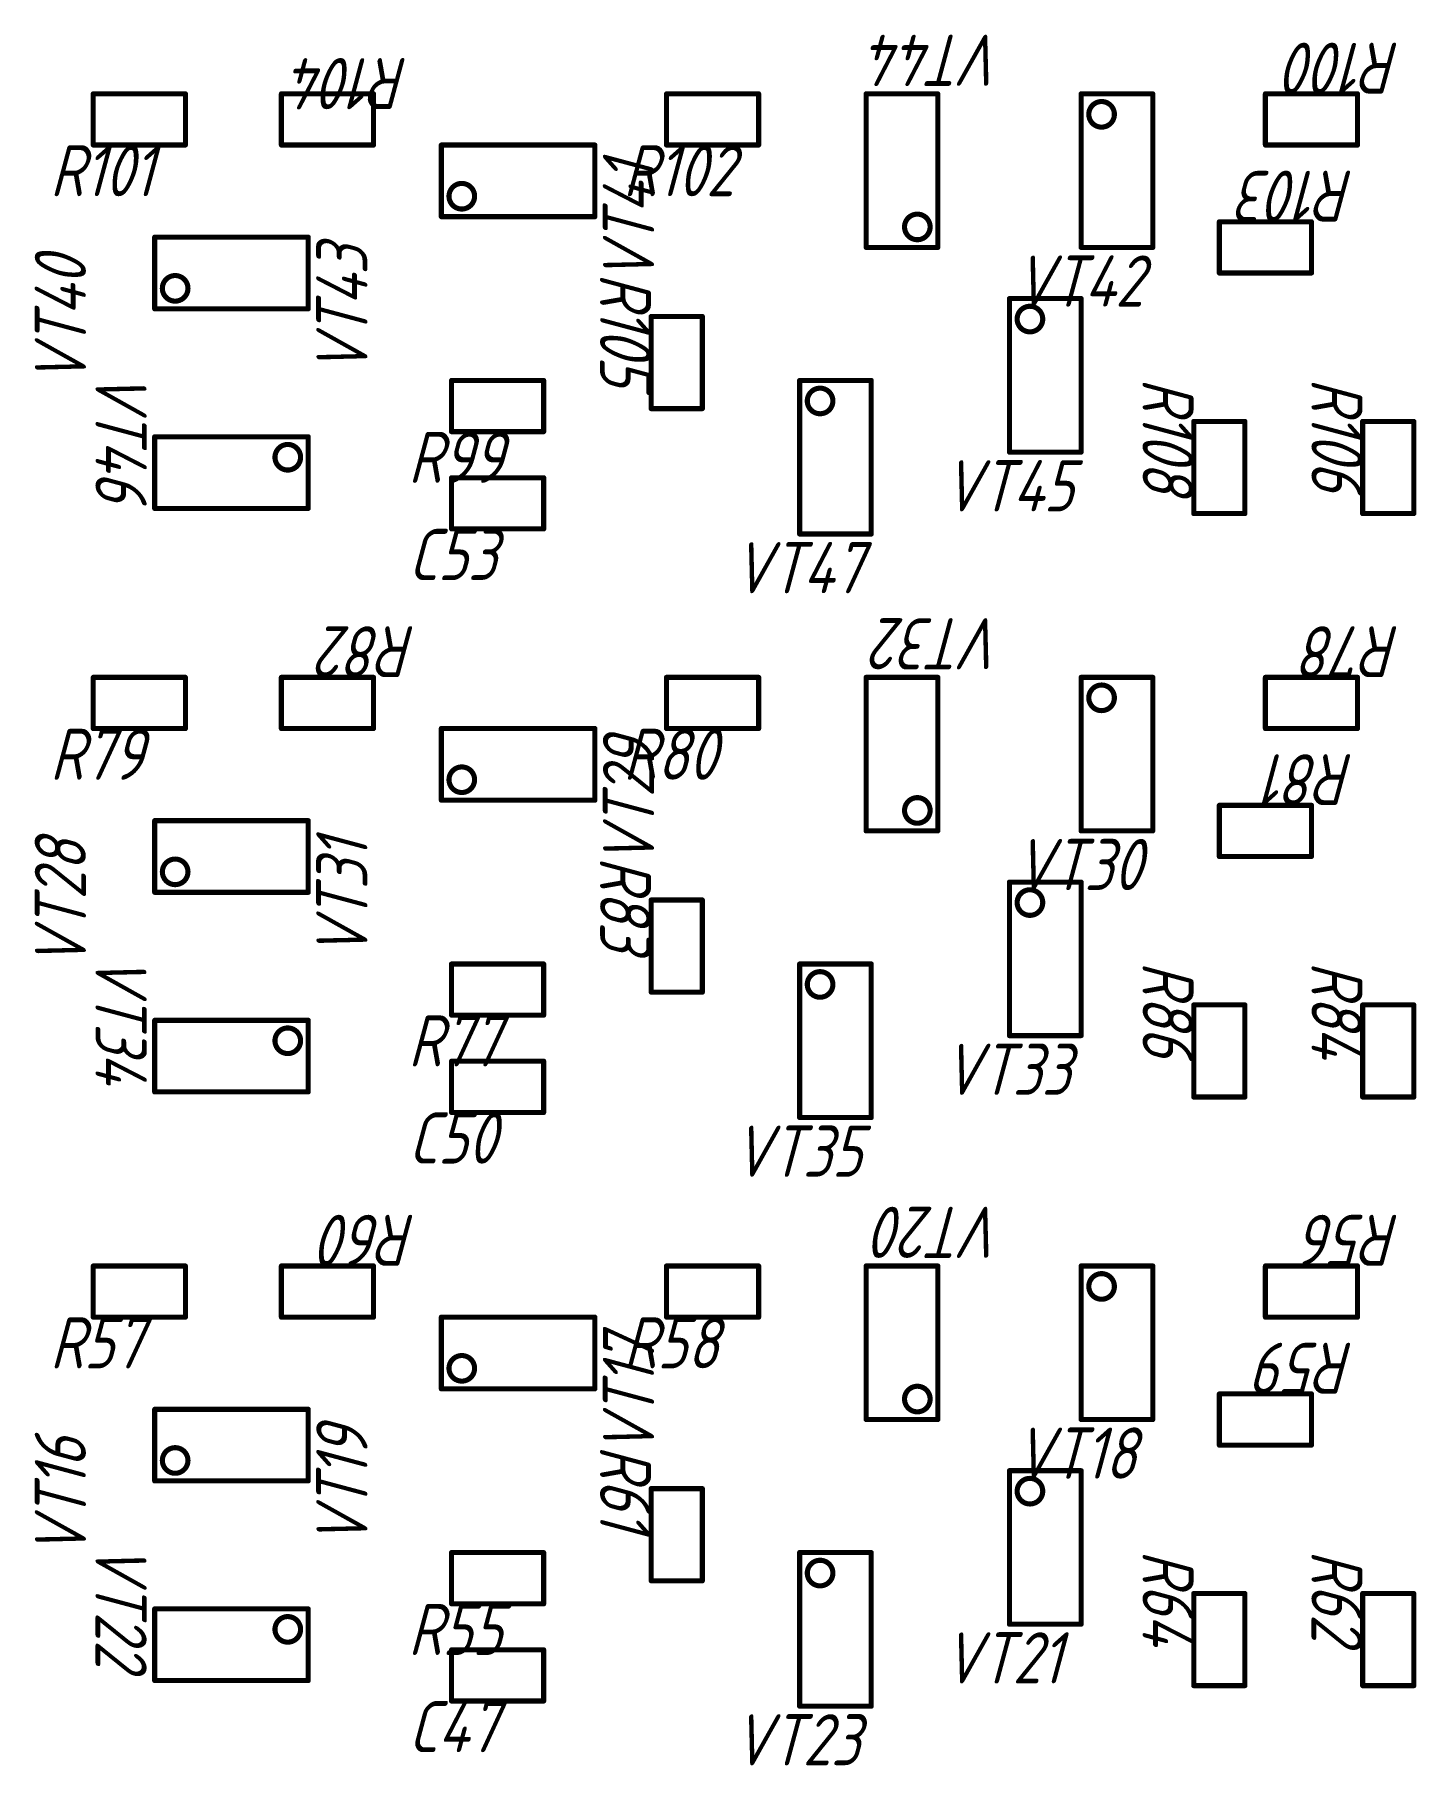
# Model space of a CAD drawing. Header units: millimetres. Extents: x 100 to 205, y 100 to 243.
# Drawn here: x 132.15 to 159.15, y 137.54 to 171.36 of the extents above; entities that cross this region are included whole.
import ezdxf

# ---------------------------------------------------------------- set-up
doc = ezdxf.new("R2010")
doc.units = ezdxf.units.MM
doc.layers.add('Mechanical13', color=56, linetype='Continuous')
doc.styles.add('ГОСТ тип А', font='', dxfattribs={"height": 0.2})
doc.styles.get('ГОСТ тип А').set_extended_font_data('ГОСТ тип А', italic=True)

msp = doc.modelspace()

# ---------------------------------------------------------------- linework, layer by layer
at = {"layer": 'Mechanical13', "const_width": 0.1}
for points in [[(133.3, 169.2), (133.3, 170.2)], [(133.3, 170.2), (135.1, 170.2)], [(135.1, 169.2), (135.1, 170.2)], [(136.975, 170.2), (138.775, 170.2)], [(136.975, 169.2), (136.975, 170.2)], [(138.775, 169.2), (138.775, 170.2)], [(144.5, 169.2), (144.5, 170.2)], [(144.5, 170.2), (146.3, 170.2)], [(146.3, 169.2), (146.3, 170.2)], [(148.4, 170.2), (149.8, 170.2)], [(148.4, 167.2), (148.4, 170.2)], [(149.8, 167.2), (149.8, 170.2)], [(152.6, 170.2), (154, 170.2)], [(152.6, 167.2), (152.6, 170.2)], [(154, 167.2), (154, 170.2)], [(156.2, 170.2), (158, 170.2)], [(156.2, 169.2), (156.2, 170.2)], [(158, 169.2), (158, 170.2)], [(133.3, 169.2), (135.1, 169.2)], [(136.975, 169.2), (138.775, 169.2)], [(140.1, 167.8), (140.1, 169.2)], [(140.1, 169.2), (143.1, 169.2)], [(143.1, 167.8), (143.1, 169.2)], [(144.5, 169.2), (146.3, 169.2)], [(156.2, 169.2), (158, 169.2)], [(140.1, 167.8), (143.1, 167.8)], [(155.3, 166.7), (155.3, 167.7)], [(155.3, 167.7), (157.1, 167.7)], [(157.1, 166.7), (157.1, 167.7)], [(134.5, 166), (134.5, 167.4)], [(134.5, 167.4), (137.5, 167.4)], [(137.5, 166), (137.5, 167.4)], [(148.4, 167.2), (149.8, 167.2)], [(152.6, 167.2), (154, 167.2)], [(155.3, 166.7), (157.1, 166.7)], [(134.5, 166), (137.5, 166)], [(151.2, 166.2), (152.6, 166.2)], [(151.2, 163.2), (151.2, 166.2)], [(152.6, 163.2), (152.6, 166.2)], [(144.2, 164.05), (144.2, 165.85)], [(144.2, 165.85), (145.2, 165.85)], [(145.2, 164.05), (145.2, 165.85)], [(140.3, 163.6), (140.3, 164.6)], [(140.3, 164.6), (142.1, 164.6)], [(142.1, 163.6), (142.1, 164.6)], [(147.1, 161.6), (147.1, 164.6)], [(147.1, 164.6), (148.5, 164.6)], [(148.5, 161.6), (148.5, 164.6)], [(144.2, 164.05), (145.2, 164.05)], [(154.8, 163.8), (155.8, 163.8)], [(154.8, 162), (154.8, 163.8)], [(155.8, 162), (155.8, 163.8)], [(158.1, 163.8), (159.1, 163.8)], [(158.1, 162), (158.1, 163.8)], [(159.1, 162), (159.1, 163.8)], [(134.5, 163.5), (137.5, 163.5)], [(134.5, 162.1), (134.5, 163.5)], [(137.5, 162.1), (137.5, 163.5)], [(140.3, 163.6), (142.1, 163.6)], [(151.2, 163.2), (152.6, 163.2)], [(140.3, 161.7), (140.3, 162.7)], [(140.3, 162.7), (142.1, 162.7)], [(142.1, 161.7), (142.1, 162.7)], [(134.5, 162.1), (137.5, 162.1)], [(154.8, 162), (155.8, 162)], [(158.1, 162), (159.1, 162)], [(140.3, 161.7), (142.1, 161.7)], [(147.1, 161.6), (148.5, 161.6)], [(133.3, 157.8), (133.3, 158.8)], [(133.3, 158.8), (135.1, 158.8)], [(135.1, 157.8), (135.1, 158.8)], [(136.975, 157.8), (136.975, 158.8)], [(136.975, 158.8), (138.775, 158.8)], [(138.775, 157.8), (138.775, 158.8)], [(144.5, 157.8), (144.5, 158.8)], [(144.5, 158.8), (146.3, 158.8)], [(146.3, 157.8), (146.3, 158.8)], [(148.4, 158.8), (149.8, 158.8)], [(148.4, 155.8), (148.4, 158.8)], [(149.8, 155.8), (149.8, 158.8)], [(152.6, 158.8), (154, 158.8)], [(152.6, 155.8), (152.6, 158.8)], [(154, 155.8), (154, 158.8)], [(156.2, 157.8), (156.2, 158.8)], [(156.2, 158.8), (158, 158.8)], [(158, 157.8), (158, 158.8)], [(133.3, 157.8), (135.1, 157.8)], [(136.975, 157.8), (138.775, 157.8)], [(140.1, 156.4), (140.1, 157.8)], [(140.1, 157.8), (143.1, 157.8)], [(143.1, 156.4), (143.1, 157.8)], [(144.5, 157.8), (146.3, 157.8)], [(156.2, 157.8), (158, 157.8)], [(140.1, 156.4), (143.1, 156.4)], [(155.3, 155.3), (155.3, 156.3)], [(155.3, 156.3), (157.1, 156.3)], [(157.1, 155.3), (157.1, 156.3)], [(134.5, 154.6), (134.5, 156)], [(134.5, 156), (137.5, 156)], [(137.5, 154.6), (137.5, 156)], [(148.4, 155.8), (149.8, 155.8)], [(152.6, 155.8), (154, 155.8)], [(155.3, 155.3), (157.1, 155.3)], [(134.5, 154.6), (137.5, 154.6)], [(151.2, 154.8), (152.6, 154.8)], [(151.2, 151.8), (151.2, 154.8)], [(152.6, 151.8), (152.6, 154.8)], [(144.2, 154.45), (145.2, 154.45)], [(144.2, 152.65), (144.2, 154.45)], [(145.2, 152.65), (145.2, 154.45)], [(140.3, 152.2), (140.3, 153.2)], [(140.3, 153.2), (142.1, 153.2)], [(142.1, 152.2), (142.1, 153.2)], [(147.1, 153.2), (148.5, 153.2)], [(147.1, 150.2), (147.1, 153.2)], [(148.5, 150.2), (148.5, 153.2)], [(144.2, 152.65), (145.2, 152.65)], [(140.3, 152.2), (142.1, 152.2)], [(154.8, 152.4), (155.8, 152.4)], [(154.8, 150.6), (154.8, 152.4)], [(155.8, 150.6), (155.8, 152.4)], [(158.1, 152.4), (159.1, 152.4)], [(158.1, 150.6), (158.1, 152.4)], [(159.1, 150.6), (159.1, 152.4)], [(134.5, 152.1), (137.5, 152.1)], [(134.5, 150.7), (134.5, 152.1)], [(137.5, 150.7), (137.5, 152.1)], [(151.2, 151.8), (152.6, 151.8)], [(140.3, 150.3), (140.3, 151.3)], [(140.3, 151.3), (142.1, 151.3)], [(142.1, 150.3), (142.1, 151.3)], [(134.5, 150.7), (137.5, 150.7)], [(154.8, 150.6), (155.8, 150.6)], [(158.1, 150.6), (159.1, 150.6)], [(140.3, 150.3), (142.1, 150.3)], [(147.1, 150.2), (148.5, 150.2)], [(133.3, 146.3), (133.3, 147.3)], [(133.3, 147.3), (135.1, 147.3)], [(135.1, 146.3), (135.1, 147.3)], [(136.975, 146.3), (136.975, 147.3)], [(136.975, 147.3), (138.775, 147.3)], [(138.775, 146.3), (138.775, 147.3)], [(144.5, 146.3), (144.5, 147.3)], [(144.5, 147.3), (146.3, 147.3)], [(146.3, 146.3), (146.3, 147.3)], [(148.4, 144.3), (148.4, 147.3)], [(148.4, 147.3), (149.8, 147.3)], [(149.8, 144.3), (149.8, 147.3)], [(152.6, 147.3), (154, 147.3)], [(152.6, 144.3), (152.6, 147.3)], [(154, 144.3), (154, 147.3)], [(156.2, 146.3), (156.2, 147.3)], [(156.2, 147.3), (158, 147.3)], [(158, 146.3), (158, 147.3)], [(133.3, 146.3), (135.1, 146.3)], [(136.975, 146.3), (138.775, 146.3)], [(140.1, 144.9), (140.1, 146.3)], [(140.1, 146.3), (143.1, 146.3)], [(143.1, 144.9), (143.1, 146.3)], [(144.5, 146.3), (146.3, 146.3)], [(156.2, 146.3), (158, 146.3)], [(140.1, 144.9), (143.1, 144.9)], [(155.3, 143.8), (155.3, 144.8)], [(155.3, 144.8), (157.1, 144.8)], [(157.1, 143.8), (157.1, 144.8)], [(134.5, 143.1), (134.5, 144.5)], [(134.5, 144.5), (137.5, 144.5)], [(137.5, 143.1), (137.5, 144.5)], [(148.4, 144.3), (149.8, 144.3)], [(152.6, 144.3), (154, 144.3)], [(155.3, 143.8), (157.1, 143.8)], [(134.5, 143.1), (137.5, 143.1)], [(151.2, 143.3), (152.6, 143.3)], [(151.2, 140.3), (151.2, 143.3)], [(152.6, 140.3), (152.6, 143.3)], [(144.2, 142.95), (145.2, 142.95)], [(144.2, 141.15), (144.2, 142.95)], [(145.2, 141.15), (145.2, 142.95)], [(140.3, 140.7), (140.3, 141.7)], [(140.3, 141.7), (142.1, 141.7)], [(142.1, 140.7), (142.1, 141.7)], [(147.1, 141.7), (148.5, 141.7)], [(147.1, 138.7), (147.1, 141.7)], [(148.5, 138.7), (148.5, 141.7)], [(144.2, 141.15), (145.2, 141.15)], [(140.3, 140.7), (142.1, 140.7)], [(154.8, 140.9), (155.8, 140.9)], [(154.8, 139.1), (154.8, 140.9)], [(155.8, 139.1), (155.8, 140.9)], [(158.1, 140.9), (159.1, 140.9)], [(158.1, 139.1), (158.1, 140.9)], [(159.1, 139.1), (159.1, 140.9)], [(134.5, 139.2), (134.5, 140.6)], [(134.5, 140.6), (137.5, 140.6)], [(137.5, 139.2), (137.5, 140.6)], [(151.2, 140.3), (152.6, 140.3)], [(140.3, 138.8), (140.3, 139.8)], [(140.3, 139.8), (142.1, 139.8)], [(142.1, 138.8), (142.1, 139.8)], [(134.5, 139.2), (137.5, 139.2)], [(154.8, 139.1), (155.8, 139.1)], [(158.1, 139.1), (159.1, 139.1)], [(140.3, 138.8), (142.1, 138.8)], [(147.1, 138.7), (148.5, 138.7)]]:
    msp.add_lwpolyline(points, dxfattribs=at)
at = {"layer": 'Mechanical13'}
for points, const_width in [([(133.275, 170.2, 1), (133.325, 170.2, 1)], 0.05), ([(133.275, 170.2, 1), (133.325, 170.2, 1)], 0.05), ([(135.075, 170.2, 1), (135.125, 170.2, 1)], 0.05), ([(135.075, 170.2, 1), (135.125, 170.2, 1)], 0.05), ([(136.95, 170.2, 1), (137, 170.2, 1)], 0.05), ([(136.95, 170.2, 1), (137, 170.2, 1)], 0.05), ([(138.75, 170.2, 1), (138.8, 170.2, 1)], 0.05), ([(138.75, 170.2, 1), (138.8, 170.2, 1)], 0.05), ([(144.475, 170.2, 1), (144.525, 170.2, 1)], 0.05), ([(144.475, 170.2, 1), (144.525, 170.2, 1)], 0.05), ([(146.275, 170.2, 1), (146.325, 170.2, 1)], 0.05), ([(146.275, 170.2, 1), (146.325, 170.2, 1)], 0.05), ([(148.375, 170.2, 1), (148.425, 170.2, 1)], 0.05), ([(148.375, 170.2, 1), (148.425, 170.2, 1)], 0.05), ([(149.775, 170.2, 1), (149.825, 170.2, 1)], 0.05), ([(149.775, 170.2, 1), (149.825, 170.2, 1)], 0.05), ([(152.575, 170.2, 1), (152.625, 170.2, 1)], 0.05), ([(152.575, 170.2, 1), (152.625, 170.2, 1)], 0.05), ([(153.25, 169.8, 1), (152.75, 169.8, 1)], 0.1), ([(153.975, 170.2, 1), (154.025, 170.2, 1)], 0.05), ([(153.975, 170.2, 1), (154.025, 170.2, 1)], 0.05), ([(156.175, 170.2, 1), (156.225, 170.2, 1)], 0.05), ([(156.175, 170.2, 1), (156.225, 170.2, 1)], 0.05), ([(157.975, 170.2, 1), (158.025, 170.2, 1)], 0.05), ([(157.975, 170.2, 1), (158.025, 170.2, 1)], 0.05), ([(152.725, 169.8, 1), (152.775, 169.8, 1)], 0.05), ([(153.225, 169.8, 1), (153.275, 169.8, 1)], 0.05), ([(133.275, 169.2, 1), (133.325, 169.2, 1)], 0.05), ([(133.275, 169.2, 1), (133.325, 169.2, 1)], 0.05), ([(135.075, 169.2, 1), (135.125, 169.2, 1)], 0.05), ([(135.075, 169.2, 1), (135.125, 169.2, 1)], 0.05), ([(136.95, 169.2, 1), (137, 169.2, 1)], 0.05), ([(136.95, 169.2, 1), (137, 169.2, 1)], 0.05), ([(138.75, 169.2, 1), (138.8, 169.2, 1)], 0.05), ([(138.75, 169.2, 1), (138.8, 169.2, 1)], 0.05), ([(140.075, 169.2, 1), (140.125, 169.2, 1)], 0.05), ([(140.075, 169.2, 1), (140.125, 169.2, 1)], 0.05), ([(143.075, 169.2, 1), (143.125, 169.2, 1)], 0.05), ([(143.075, 169.2, 1), (143.125, 169.2, 1)], 0.05), ([(144.475, 169.2, 1), (144.525, 169.2, 1)], 0.05), ([(144.475, 169.2, 1), (144.525, 169.2, 1)], 0.05), ([(146.275, 169.2, 1), (146.325, 169.2, 1)], 0.05), ([(146.275, 169.2, 1), (146.325, 169.2, 1)], 0.05), ([(156.175, 169.2, 1), (156.225, 169.2, 1)], 0.05), ([(156.175, 169.2, 1), (156.225, 169.2, 1)], 0.05), ([(157.975, 169.2, 1), (158.025, 169.2, 1)], 0.05), ([(157.975, 169.2, 1), (158.025, 169.2, 1)], 0.05), ([(140.75, 168.2, 1), (140.25, 168.2, 1)], 0.1), ([(140.225, 168.2, 1), (140.275, 168.2, 1)], 0.05), ([(140.725, 168.2, 1), (140.775, 168.2, 1)], 0.05), ([(140.075, 167.8, 1), (140.125, 167.8, 1)], 0.05), ([(140.075, 167.8, 1), (140.125, 167.8, 1)], 0.05), ([(143.075, 167.8, 1), (143.125, 167.8, 1)], 0.05), ([(143.075, 167.8, 1), (143.125, 167.8, 1)], 0.05), ([(149.65, 167.6, 1), (149.15, 167.6, 1)], 0.1), ([(155.275, 167.7, 1), (155.325, 167.7, 1)], 0.05), ([(155.275, 167.7, 1), (155.325, 167.7, 1)], 0.05), ([(157.075, 167.7, 1), (157.125, 167.7, 1)], 0.05), ([(157.075, 167.7, 1), (157.125, 167.7, 1)], 0.05), ([(134.475, 167.4, 1), (134.525, 167.4, 1)], 0.05), ([(134.475, 167.4, 1), (134.525, 167.4, 1)], 0.05), ([(137.475, 167.4, 1), (137.525, 167.4, 1)], 0.05), ([(137.475, 167.4, 1), (137.525, 167.4, 1)], 0.05), ([(149.125, 167.6, 1), (149.175, 167.6, 1)], 0.05), ([(149.625, 167.6, 1), (149.675, 167.6, 1)], 0.05), ([(148.375, 167.2, 1), (148.425, 167.2, 1)], 0.05), ([(148.375, 167.2, 1), (148.425, 167.2, 1)], 0.05), ([(149.775, 167.2, 1), (149.825, 167.2, 1)], 0.05), ([(149.775, 167.2, 1), (149.825, 167.2, 1)], 0.05), ([(152.575, 167.2, 1), (152.625, 167.2, 1)], 0.05), ([(152.575, 167.2, 1), (152.625, 167.2, 1)], 0.05), ([(153.975, 167.2, 1), (154.025, 167.2, 1)], 0.05), ([(153.975, 167.2, 1), (154.025, 167.2, 1)], 0.05), ([(155.275, 166.7, 1), (155.325, 166.7, 1)], 0.05), ([(155.275, 166.7, 1), (155.325, 166.7, 1)], 0.05), ([(157.075, 166.7, 1), (157.125, 166.7, 1)], 0.05), ([(157.075, 166.7, 1), (157.125, 166.7, 1)], 0.05), ([(135.15, 166.4, 1), (134.65, 166.4, 1)], 0.1), ([(134.625, 166.4, 1), (134.675, 166.4, 1)], 0.05), ([(135.125, 166.4, 1), (135.175, 166.4, 1)], 0.05), ([(134.475, 166, 1), (134.525, 166, 1)], 0.05), ([(134.475, 166, 1), (134.525, 166, 1)], 0.05), ([(137.475, 166, 1), (137.525, 166, 1)], 0.05), ([(137.475, 166, 1), (137.525, 166, 1)], 0.05), ([(151.175, 166.2, 1), (151.225, 166.2, 1)], 0.05), ([(151.175, 166.2, 1), (151.225, 166.2, 1)], 0.05), ([(151.85, 165.8, 1), (151.35, 165.8, 1)], 0.1), ([(152.575, 166.2, 1), (152.625, 166.2, 1)], 0.05), ([(152.575, 166.2, 1), (152.625, 166.2, 1)], 0.05), ([(144.175, 165.85, 1), (144.225, 165.85, 1)], 0.05), ([(144.175, 165.85, 1), (144.225, 165.85, 1)], 0.05), ([(145.175, 165.85, 1), (145.225, 165.85, 1)], 0.05), ([(145.175, 165.85, 1), (145.225, 165.85, 1)], 0.05), ([(151.325, 165.8, 1), (151.375, 165.8, 1)], 0.05), ([(151.825, 165.8, 1), (151.875, 165.8, 1)], 0.05), ([(140.275, 164.6, 1), (140.325, 164.6, 1)], 0.05), ([(140.275, 164.6, 1), (140.325, 164.6, 1)], 0.05), ([(142.075, 164.6, 1), (142.125, 164.6, 1)], 0.05), ([(142.075, 164.6, 1), (142.125, 164.6, 1)], 0.05), ([(147.075, 164.6, 1), (147.125, 164.6, 1)], 0.05), ([(147.075, 164.6, 1), (147.125, 164.6, 1)], 0.05), ([(147.75, 164.2, 1), (147.25, 164.2, 1)], 0.1), ([(148.475, 164.6, 1), (148.525, 164.6, 1)], 0.05), ([(148.475, 164.6, 1), (148.525, 164.6, 1)], 0.05), ([(144.175, 164.05, 1), (144.225, 164.05, 1)], 0.05), ([(144.175, 164.05, 1), (144.225, 164.05, 1)], 0.05), ([(145.175, 164.05, 1), (145.225, 164.05, 1)], 0.05), ([(145.175, 164.05, 1), (145.225, 164.05, 1)], 0.05), ([(147.225, 164.2, 1), (147.275, 164.2, 1)], 0.05), ([(147.725, 164.2, 1), (147.775, 164.2, 1)], 0.05), ([(154.775, 163.8, 1), (154.825, 163.8, 1)], 0.05), ([(154.775, 163.8, 1), (154.825, 163.8, 1)], 0.05), ([(155.775, 163.8, 1), (155.825, 163.8, 1)], 0.05), ([(155.775, 163.8, 1), (155.825, 163.8, 1)], 0.05), ([(158.075, 163.8, 1), (158.125, 163.8, 1)], 0.05), ([(158.075, 163.8, 1), (158.125, 163.8, 1)], 0.05), ([(159.075, 163.8, 1), (159.125, 163.8, 1)], 0.05), ([(159.075, 163.8, 1), (159.125, 163.8, 1)], 0.05), ([(134.475, 163.5, 1), (134.525, 163.5, 1)], 0.05), ([(134.475, 163.5, 1), (134.525, 163.5, 1)], 0.05), ([(137.35, 163.1, 1), (136.85, 163.1, 1)], 0.1), ([(137.475, 163.5, 1), (137.525, 163.5, 1)], 0.05), ([(137.475, 163.5, 1), (137.525, 163.5, 1)], 0.05), ([(140.275, 163.6, 1), (140.325, 163.6, 1)], 0.05), ([(140.275, 163.6, 1), (140.325, 163.6, 1)], 0.05), ([(142.075, 163.6, 1), (142.125, 163.6, 1)], 0.05), ([(142.075, 163.6, 1), (142.125, 163.6, 1)], 0.05), ([(136.825, 163.1, 1), (136.875, 163.1, 1)], 0.05), ([(137.325, 163.1, 1), (137.375, 163.1, 1)], 0.05), ([(151.175, 163.2, 1), (151.225, 163.2, 1)], 0.05), ([(151.175, 163.2, 1), (151.225, 163.2, 1)], 0.05), ([(152.575, 163.2, 1), (152.625, 163.2, 1)], 0.05), ([(152.575, 163.2, 1), (152.625, 163.2, 1)], 0.05), ([(140.275, 162.7, 1), (140.325, 162.7, 1)], 0.05), ([(140.275, 162.7, 1), (140.325, 162.7, 1)], 0.05), ([(142.075, 162.7, 1), (142.125, 162.7, 1)], 0.05), ([(142.075, 162.7, 1), (142.125, 162.7, 1)], 0.05), ([(134.475, 162.1, 1), (134.525, 162.1, 1)], 0.05), ([(134.475, 162.1, 1), (134.525, 162.1, 1)], 0.05), ([(137.475, 162.1, 1), (137.525, 162.1, 1)], 0.05), ([(137.475, 162.1, 1), (137.525, 162.1, 1)], 0.05), ([(154.775, 162, 1), (154.825, 162, 1)], 0.05), ([(154.775, 162, 1), (154.825, 162, 1)], 0.05), ([(155.775, 162, 1), (155.825, 162, 1)], 0.05), ([(155.775, 162, 1), (155.825, 162, 1)], 0.05), ([(158.075, 162, 1), (158.125, 162, 1)], 0.05), ([(158.075, 162, 1), (158.125, 162, 1)], 0.05), ([(159.075, 162, 1), (159.125, 162, 1)], 0.05), ([(159.075, 162, 1), (159.125, 162, 1)], 0.05), ([(140.275, 161.7, 1), (140.325, 161.7, 1)], 0.05), ([(140.275, 161.7, 1), (140.325, 161.7, 1)], 0.05), ([(142.075, 161.7, 1), (142.125, 161.7, 1)], 0.05), ([(142.075, 161.7, 1), (142.125, 161.7, 1)], 0.05), ([(147.075, 161.6, 1), (147.125, 161.6, 1)], 0.05), ([(147.075, 161.6, 1), (147.125, 161.6, 1)], 0.05), ([(148.475, 161.6, 1), (148.525, 161.6, 1)], 0.05), ([(148.475, 161.6, 1), (148.525, 161.6, 1)], 0.05), ([(133.275, 158.8, 1), (133.325, 158.8, 1)], 0.05), ([(133.275, 158.8, 1), (133.325, 158.8, 1)], 0.05), ([(135.075, 158.8, 1), (135.125, 158.8, 1)], 0.05), ([(135.075, 158.8, 1), (135.125, 158.8, 1)], 0.05), ([(136.95, 158.8, 1), (137, 158.8, 1)], 0.05), ([(136.95, 158.8, 1), (137, 158.8, 1)], 0.05), ([(138.75, 158.8, 1), (138.8, 158.8, 1)], 0.05), ([(138.75, 158.8, 1), (138.8, 158.8, 1)], 0.05), ([(144.475, 158.8, 1), (144.525, 158.8, 1)], 0.05), ([(144.475, 158.8, 1), (144.525, 158.8, 1)], 0.05), ([(146.275, 158.8, 1), (146.325, 158.8, 1)], 0.05), ([(146.275, 158.8, 1), (146.325, 158.8, 1)], 0.05), ([(148.375, 158.8, 1), (148.425, 158.8, 1)], 0.05), ([(148.375, 158.8, 1), (148.425, 158.8, 1)], 0.05), ([(149.775, 158.8, 1), (149.825, 158.8, 1)], 0.05), ([(149.775, 158.8, 1), (149.825, 158.8, 1)], 0.05), ([(152.575, 158.8, 1), (152.625, 158.8, 1)], 0.05), ([(152.575, 158.8, 1), (152.625, 158.8, 1)], 0.05), ([(153.25, 158.4, 1), (152.75, 158.4, 1)], 0.1), ([(153.975, 158.8, 1), (154.025, 158.8, 1)], 0.05), ([(153.975, 158.8, 1), (154.025, 158.8, 1)], 0.05), ([(156.175, 158.8, 1), (156.225, 158.8, 1)], 0.05), ([(156.175, 158.8, 1), (156.225, 158.8, 1)], 0.05), ([(157.975, 158.8, 1), (158.025, 158.8, 1)], 0.05), ([(157.975, 158.8, 1), (158.025, 158.8, 1)], 0.05), ([(152.725, 158.4, 1), (152.775, 158.4, 1)], 0.05), ([(153.225, 158.4, 1), (153.275, 158.4, 1)], 0.05), ([(133.275, 157.8, 1), (133.325, 157.8, 1)], 0.05), ([(133.275, 157.8, 1), (133.325, 157.8, 1)], 0.05), ([(135.075, 157.8, 1), (135.125, 157.8, 1)], 0.05), ([(135.075, 157.8, 1), (135.125, 157.8, 1)], 0.05), ([(136.95, 157.8, 1), (137, 157.8, 1)], 0.05), ([(136.95, 157.8, 1), (137, 157.8, 1)], 0.05), ([(138.75, 157.8, 1), (138.8, 157.8, 1)], 0.05), ([(138.75, 157.8, 1), (138.8, 157.8, 1)], 0.05), ([(140.075, 157.8, 1), (140.125, 157.8, 1)], 0.05), ([(140.075, 157.8, 1), (140.125, 157.8, 1)], 0.05), ([(143.075, 157.8, 1), (143.125, 157.8, 1)], 0.05), ([(143.075, 157.8, 1), (143.125, 157.8, 1)], 0.05), ([(144.475, 157.8, 1), (144.525, 157.8, 1)], 0.05), ([(144.475, 157.8, 1), (144.525, 157.8, 1)], 0.05), ([(146.275, 157.8, 1), (146.325, 157.8, 1)], 0.05), ([(146.275, 157.8, 1), (146.325, 157.8, 1)], 0.05), ([(156.175, 157.8, 1), (156.225, 157.8, 1)], 0.05), ([(156.175, 157.8, 1), (156.225, 157.8, 1)], 0.05), ([(157.975, 157.8, 1), (158.025, 157.8, 1)], 0.05), ([(157.975, 157.8, 1), (158.025, 157.8, 1)], 0.05), ([(140.75, 156.8, 1), (140.25, 156.8, 1)], 0.1), ([(140.225, 156.8, 1), (140.275, 156.8, 1)], 0.05), ([(140.725, 156.8, 1), (140.775, 156.8, 1)], 0.05), ([(140.075, 156.4, 1), (140.125, 156.4, 1)], 0.05), ([(140.075, 156.4, 1), (140.125, 156.4, 1)], 0.05), ([(143.075, 156.4, 1), (143.125, 156.4, 1)], 0.05), ([(143.075, 156.4, 1), (143.125, 156.4, 1)], 0.05), ([(149.65, 156.2, 1), (149.15, 156.2, 1)], 0.1), ([(149.125, 156.2, 1), (149.175, 156.2, 1)], 0.05), ([(149.625, 156.2, 1), (149.675, 156.2, 1)], 0.05), ([(155.275, 156.3, 1), (155.325, 156.3, 1)], 0.05), ([(155.275, 156.3, 1), (155.325, 156.3, 1)], 0.05), ([(157.075, 156.3, 1), (157.125, 156.3, 1)], 0.05), ([(157.075, 156.3, 1), (157.125, 156.3, 1)], 0.05), ([(134.475, 156, 1), (134.525, 156, 1)], 0.05), ([(134.475, 156, 1), (134.525, 156, 1)], 0.05), ([(137.475, 156, 1), (137.525, 156, 1)], 0.05), ([(137.475, 156, 1), (137.525, 156, 1)], 0.05), ([(148.375, 155.8, 1), (148.425, 155.8, 1)], 0.05), ([(148.375, 155.8, 1), (148.425, 155.8, 1)], 0.05), ([(149.775, 155.8, 1), (149.825, 155.8, 1)], 0.05), ([(149.775, 155.8, 1), (149.825, 155.8, 1)], 0.05), ([(152.575, 155.8, 1), (152.625, 155.8, 1)], 0.05), ([(152.575, 155.8, 1), (152.625, 155.8, 1)], 0.05), ([(153.975, 155.8, 1), (154.025, 155.8, 1)], 0.05), ([(153.975, 155.8, 1), (154.025, 155.8, 1)], 0.05), ([(135.15, 155, 1), (134.65, 155, 1)], 0.1), ([(155.275, 155.3, 1), (155.325, 155.3, 1)], 0.05), ([(155.275, 155.3, 1), (155.325, 155.3, 1)], 0.05), ([(157.075, 155.3, 1), (157.125, 155.3, 1)], 0.05), ([(157.075, 155.3, 1), (157.125, 155.3, 1)], 0.05), ([(134.625, 155, 1), (134.675, 155, 1)], 0.05), ([(135.125, 155, 1), (135.175, 155, 1)], 0.05), ([(134.475, 154.6, 1), (134.525, 154.6, 1)], 0.05), ([(134.475, 154.6, 1), (134.525, 154.6, 1)], 0.05), ([(137.475, 154.6, 1), (137.525, 154.6, 1)], 0.05), ([(137.475, 154.6, 1), (137.525, 154.6, 1)], 0.05), ([(151.175, 154.8, 1), (151.225, 154.8, 1)], 0.05), ([(151.175, 154.8, 1), (151.225, 154.8, 1)], 0.05), ([(151.85, 154.4, 1), (151.35, 154.4, 1)], 0.1), ([(152.575, 154.8, 1), (152.625, 154.8, 1)], 0.05), ([(152.575, 154.8, 1), (152.625, 154.8, 1)], 0.05), ([(144.175, 154.45, 1), (144.225, 154.45, 1)], 0.05), ([(144.175, 154.45, 1), (144.225, 154.45, 1)], 0.05), ([(145.175, 154.45, 1), (145.225, 154.45, 1)], 0.05), ([(145.175, 154.45, 1), (145.225, 154.45, 1)], 0.05), ([(151.325, 154.4, 1), (151.375, 154.4, 1)], 0.05), ([(151.825, 154.4, 1), (151.875, 154.4, 1)], 0.05), ([(140.275, 153.2, 1), (140.325, 153.2, 1)], 0.05), ([(140.275, 153.2, 1), (140.325, 153.2, 1)], 0.05), ([(142.075, 153.2, 1), (142.125, 153.2, 1)], 0.05), ([(142.075, 153.2, 1), (142.125, 153.2, 1)], 0.05), ([(147.075, 153.2, 1), (147.125, 153.2, 1)], 0.05), ([(147.075, 153.2, 1), (147.125, 153.2, 1)], 0.05), ([(148.475, 153.2, 1), (148.525, 153.2, 1)], 0.05), ([(148.475, 153.2, 1), (148.525, 153.2, 1)], 0.05), ([(147.75, 152.8, 1), (147.25, 152.8, 1)], 0.1), ([(147.225, 152.8, 1), (147.275, 152.8, 1)], 0.05), ([(147.725, 152.8, 1), (147.775, 152.8, 1)], 0.05), ([(144.175, 152.65, 1), (144.225, 152.65, 1)], 0.05), ([(144.175, 152.65, 1), (144.225, 152.65, 1)], 0.05), ([(145.175, 152.65, 1), (145.225, 152.65, 1)], 0.05), ([(145.175, 152.65, 1), (145.225, 152.65, 1)], 0.05), ([(140.275, 152.2, 1), (140.325, 152.2, 1)], 0.05), ([(140.275, 152.2, 1), (140.325, 152.2, 1)], 0.05), ([(142.075, 152.2, 1), (142.125, 152.2, 1)], 0.05), ([(142.075, 152.2, 1), (142.125, 152.2, 1)], 0.05), ([(154.775, 152.4, 1), (154.825, 152.4, 1)], 0.05), ([(154.775, 152.4, 1), (154.825, 152.4, 1)], 0.05), ([(155.775, 152.4, 1), (155.825, 152.4, 1)], 0.05), ([(155.775, 152.4, 1), (155.825, 152.4, 1)], 0.05), ([(158.075, 152.4, 1), (158.125, 152.4, 1)], 0.05), ([(158.075, 152.4, 1), (158.125, 152.4, 1)], 0.05), ([(159.075, 152.4, 1), (159.125, 152.4, 1)], 0.05), ([(159.075, 152.4, 1), (159.125, 152.4, 1)], 0.05), ([(134.475, 152.1, 1), (134.525, 152.1, 1)], 0.05), ([(134.475, 152.1, 1), (134.525, 152.1, 1)], 0.05), ([(137.35, 151.7, 1), (136.85, 151.7, 1)], 0.1), ([(137.475, 152.1, 1), (137.525, 152.1, 1)], 0.05), ([(137.475, 152.1, 1), (137.525, 152.1, 1)], 0.05), ([(151.175, 151.8, 1), (151.225, 151.8, 1)], 0.05), ([(151.175, 151.8, 1), (151.225, 151.8, 1)], 0.05), ([(152.575, 151.8, 1), (152.625, 151.8, 1)], 0.05), ([(152.575, 151.8, 1), (152.625, 151.8, 1)], 0.05), ([(136.825, 151.7, 1), (136.875, 151.7, 1)], 0.05), ([(137.325, 151.7, 1), (137.375, 151.7, 1)], 0.05), ([(140.275, 151.3, 1), (140.325, 151.3, 1)], 0.05), ([(140.275, 151.3, 1), (140.325, 151.3, 1)], 0.05), ([(142.075, 151.3, 1), (142.125, 151.3, 1)], 0.05), ([(142.075, 151.3, 1), (142.125, 151.3, 1)], 0.05), ([(134.475, 150.7, 1), (134.525, 150.7, 1)], 0.05), ([(134.475, 150.7, 1), (134.525, 150.7, 1)], 0.05), ([(137.475, 150.7, 1), (137.525, 150.7, 1)], 0.05), ([(137.475, 150.7, 1), (137.525, 150.7, 1)], 0.05), ([(154.775, 150.6, 1), (154.825, 150.6, 1)], 0.05), ([(154.775, 150.6, 1), (154.825, 150.6, 1)], 0.05), ([(155.775, 150.6, 1), (155.825, 150.6, 1)], 0.05), ([(155.775, 150.6, 1), (155.825, 150.6, 1)], 0.05), ([(158.075, 150.6, 1), (158.125, 150.6, 1)], 0.05), ([(158.075, 150.6, 1), (158.125, 150.6, 1)], 0.05), ([(159.075, 150.6, 1), (159.125, 150.6, 1)], 0.05), ([(159.075, 150.6, 1), (159.125, 150.6, 1)], 0.05), ([(140.275, 150.3, 1), (140.325, 150.3, 1)], 0.05), ([(140.275, 150.3, 1), (140.325, 150.3, 1)], 0.05), ([(142.075, 150.3, 1), (142.125, 150.3, 1)], 0.05), ([(142.075, 150.3, 1), (142.125, 150.3, 1)], 0.05), ([(147.075, 150.2, 1), (147.125, 150.2, 1)], 0.05), ([(147.075, 150.2, 1), (147.125, 150.2, 1)], 0.05), ([(148.475, 150.2, 1), (148.525, 150.2, 1)], 0.05), ([(148.475, 150.2, 1), (148.525, 150.2, 1)], 0.05), ([(133.275, 147.3, 1), (133.325, 147.3, 1)], 0.05), ([(133.275, 147.3, 1), (133.325, 147.3, 1)], 0.05), ([(135.075, 147.3, 1), (135.125, 147.3, 1)], 0.05), ([(135.075, 147.3, 1), (135.125, 147.3, 1)], 0.05), ([(136.95, 147.3, 1), (137, 147.3, 1)], 0.05), ([(136.95, 147.3, 1), (137, 147.3, 1)], 0.05), ([(138.75, 147.3, 1), (138.8, 147.3, 1)], 0.05), ([(138.75, 147.3, 1), (138.8, 147.3, 1)], 0.05), ([(144.475, 147.3, 1), (144.525, 147.3, 1)], 0.05), ([(144.475, 147.3, 1), (144.525, 147.3, 1)], 0.05), ([(146.275, 147.3, 1), (146.325, 147.3, 1)], 0.05), ([(146.275, 147.3, 1), (146.325, 147.3, 1)], 0.05), ([(148.375, 147.3, 1), (148.425, 147.3, 1)], 0.05), ([(148.375, 147.3, 1), (148.425, 147.3, 1)], 0.05), ([(149.775, 147.3, 1), (149.825, 147.3, 1)], 0.05), ([(149.775, 147.3, 1), (149.825, 147.3, 1)], 0.05), ([(152.575, 147.3, 1), (152.625, 147.3, 1)], 0.05), ([(152.575, 147.3, 1), (152.625, 147.3, 1)], 0.05), ([(153.25, 146.9, 1), (152.75, 146.9, 1)], 0.1), ([(153.975, 147.3, 1), (154.025, 147.3, 1)], 0.05), ([(153.975, 147.3, 1), (154.025, 147.3, 1)], 0.05), ([(156.175, 147.3, 1), (156.225, 147.3, 1)], 0.05), ([(156.175, 147.3, 1), (156.225, 147.3, 1)], 0.05), ([(157.975, 147.3, 1), (158.025, 147.3, 1)], 0.05), ([(157.975, 147.3, 1), (158.025, 147.3, 1)], 0.05), ([(152.725, 146.9, 1), (152.775, 146.9, 1)], 0.05), ([(153.225, 146.9, 1), (153.275, 146.9, 1)], 0.05), ([(133.275, 146.3, 1), (133.325, 146.3, 1)], 0.05), ([(133.275, 146.3, 1), (133.325, 146.3, 1)], 0.05), ([(135.075, 146.3, 1), (135.125, 146.3, 1)], 0.05), ([(135.075, 146.3, 1), (135.125, 146.3, 1)], 0.05), ([(136.95, 146.3, 1), (137, 146.3, 1)], 0.05), ([(136.95, 146.3, 1), (137, 146.3, 1)], 0.05), ([(138.75, 146.3, 1), (138.8, 146.3, 1)], 0.05), ([(138.75, 146.3, 1), (138.8, 146.3, 1)], 0.05), ([(140.075, 146.3, 1), (140.125, 146.3, 1)], 0.05), ([(140.075, 146.3, 1), (140.125, 146.3, 1)], 0.05), ([(143.075, 146.3, 1), (143.125, 146.3, 1)], 0.05), ([(143.075, 146.3, 1), (143.125, 146.3, 1)], 0.05), ([(144.475, 146.3, 1), (144.525, 146.3, 1)], 0.05), ([(144.475, 146.3, 1), (144.525, 146.3, 1)], 0.05), ([(146.275, 146.3, 1), (146.325, 146.3, 1)], 0.05), ([(146.275, 146.3, 1), (146.325, 146.3, 1)], 0.05), ([(156.175, 146.3, 1), (156.225, 146.3, 1)], 0.05), ([(156.175, 146.3, 1), (156.225, 146.3, 1)], 0.05), ([(157.975, 146.3, 1), (158.025, 146.3, 1)], 0.05), ([(157.975, 146.3, 1), (158.025, 146.3, 1)], 0.05), ([(140.75, 145.3, 1), (140.25, 145.3, 1)], 0.1), ([(140.225, 145.3, 1), (140.275, 145.3, 1)], 0.05), ([(140.725, 145.3, 1), (140.775, 145.3, 1)], 0.05), ([(140.075, 144.9, 1), (140.125, 144.9, 1)], 0.05), ([(140.075, 144.9, 1), (140.125, 144.9, 1)], 0.05), ([(143.075, 144.9, 1), (143.125, 144.9, 1)], 0.05), ([(143.075, 144.9, 1), (143.125, 144.9, 1)], 0.05), ([(149.65, 144.7, 1), (149.15, 144.7, 1)], 0.1), ([(149.125, 144.7, 1), (149.175, 144.7, 1)], 0.05), ([(149.625, 144.7, 1), (149.675, 144.7, 1)], 0.05), ([(155.275, 144.8, 1), (155.325, 144.8, 1)], 0.05), ([(155.275, 144.8, 1), (155.325, 144.8, 1)], 0.05), ([(157.075, 144.8, 1), (157.125, 144.8, 1)], 0.05), ([(157.075, 144.8, 1), (157.125, 144.8, 1)], 0.05), ([(134.475, 144.5, 1), (134.525, 144.5, 1)], 0.05), ([(134.475, 144.5, 1), (134.525, 144.5, 1)], 0.05), ([(137.475, 144.5, 1), (137.525, 144.5, 1)], 0.05), ([(137.475, 144.5, 1), (137.525, 144.5, 1)], 0.05), ([(148.375, 144.3, 1), (148.425, 144.3, 1)], 0.05), ([(148.375, 144.3, 1), (148.425, 144.3, 1)], 0.05), ([(149.775, 144.3, 1), (149.825, 144.3, 1)], 0.05), ([(149.775, 144.3, 1), (149.825, 144.3, 1)], 0.05), ([(152.575, 144.3, 1), (152.625, 144.3, 1)], 0.05), ([(152.575, 144.3, 1), (152.625, 144.3, 1)], 0.05), ([(153.975, 144.3, 1), (154.025, 144.3, 1)], 0.05), ([(153.975, 144.3, 1), (154.025, 144.3, 1)], 0.05), ([(135.15, 143.5, 1), (134.65, 143.5, 1)], 0.1), ([(155.275, 143.8, 1), (155.325, 143.8, 1)], 0.05), ([(155.275, 143.8, 1), (155.325, 143.8, 1)], 0.05), ([(157.075, 143.8, 1), (157.125, 143.8, 1)], 0.05), ([(157.075, 143.8, 1), (157.125, 143.8, 1)], 0.05), ([(134.625, 143.5, 1), (134.675, 143.5, 1)], 0.05), ([(135.125, 143.5, 1), (135.175, 143.5, 1)], 0.05), ([(134.475, 143.1, 1), (134.525, 143.1, 1)], 0.05), ([(134.475, 143.1, 1), (134.525, 143.1, 1)], 0.05), ([(137.475, 143.1, 1), (137.525, 143.1, 1)], 0.05), ([(137.475, 143.1, 1), (137.525, 143.1, 1)], 0.05), ([(151.175, 143.3, 1), (151.225, 143.3, 1)], 0.05), ([(151.175, 143.3, 1), (151.225, 143.3, 1)], 0.05), ([(151.85, 142.9, 1), (151.35, 142.9, 1)], 0.1), ([(152.575, 143.3, 1), (152.625, 143.3, 1)], 0.05), ([(152.575, 143.3, 1), (152.625, 143.3, 1)], 0.05), ([(144.175, 142.95, 1), (144.225, 142.95, 1)], 0.05), ([(144.175, 142.95, 1), (144.225, 142.95, 1)], 0.05), ([(145.175, 142.95, 1), (145.225, 142.95, 1)], 0.05), ([(145.175, 142.95, 1), (145.225, 142.95, 1)], 0.05), ([(151.325, 142.9, 1), (151.375, 142.9, 1)], 0.05), ([(151.825, 142.9, 1), (151.875, 142.9, 1)], 0.05), ([(140.275, 141.7, 1), (140.325, 141.7, 1)], 0.05), ([(140.275, 141.7, 1), (140.325, 141.7, 1)], 0.05), ([(142.075, 141.7, 1), (142.125, 141.7, 1)], 0.05), ([(142.075, 141.7, 1), (142.125, 141.7, 1)], 0.05), ([(147.075, 141.7, 1), (147.125, 141.7, 1)], 0.05), ([(147.075, 141.7, 1), (147.125, 141.7, 1)], 0.05), ([(148.475, 141.7, 1), (148.525, 141.7, 1)], 0.05), ([(148.475, 141.7, 1), (148.525, 141.7, 1)], 0.05), ([(147.75, 141.3, 1), (147.25, 141.3, 1)], 0.1), ([(147.225, 141.3, 1), (147.275, 141.3, 1)], 0.05), ([(147.725, 141.3, 1), (147.775, 141.3, 1)], 0.05), ([(144.175, 141.15, 1), (144.225, 141.15, 1)], 0.05), ([(144.175, 141.15, 1), (144.225, 141.15, 1)], 0.05), ([(145.175, 141.15, 1), (145.225, 141.15, 1)], 0.05), ([(145.175, 141.15, 1), (145.225, 141.15, 1)], 0.05), ([(140.275, 140.7, 1), (140.325, 140.7, 1)], 0.05), ([(140.275, 140.7, 1), (140.325, 140.7, 1)], 0.05), ([(142.075, 140.7, 1), (142.125, 140.7, 1)], 0.05), ([(142.075, 140.7, 1), (142.125, 140.7, 1)], 0.05), ([(154.775, 140.9, 1), (154.825, 140.9, 1)], 0.05), ([(154.775, 140.9, 1), (154.825, 140.9, 1)], 0.05), ([(155.775, 140.9, 1), (155.825, 140.9, 1)], 0.05), ([(155.775, 140.9, 1), (155.825, 140.9, 1)], 0.05), ([(158.075, 140.9, 1), (158.125, 140.9, 1)], 0.05), ([(158.075, 140.9, 1), (158.125, 140.9, 1)], 0.05), ([(159.075, 140.9, 1), (159.125, 140.9, 1)], 0.05), ([(159.075, 140.9, 1), (159.125, 140.9, 1)], 0.05), ([(134.475, 140.6, 1), (134.525, 140.6, 1)], 0.05), ([(134.475, 140.6, 1), (134.525, 140.6, 1)], 0.05), ([(137.35, 140.2, 1), (136.85, 140.2, 1)], 0.1), ([(137.475, 140.6, 1), (137.525, 140.6, 1)], 0.05), ([(137.475, 140.6, 1), (137.525, 140.6, 1)], 0.05), ([(151.175, 140.3, 1), (151.225, 140.3, 1)], 0.05), ([(151.175, 140.3, 1), (151.225, 140.3, 1)], 0.05), ([(152.575, 140.3, 1), (152.625, 140.3, 1)], 0.05), ([(152.575, 140.3, 1), (152.625, 140.3, 1)], 0.05), ([(136.825, 140.2, 1), (136.875, 140.2, 1)], 0.05), ([(137.325, 140.2, 1), (137.375, 140.2, 1)], 0.05), ([(140.275, 139.8, 1), (140.325, 139.8, 1)], 0.05), ([(140.275, 139.8, 1), (140.325, 139.8, 1)], 0.05), ([(142.075, 139.8, 1), (142.125, 139.8, 1)], 0.05), ([(142.075, 139.8, 1), (142.125, 139.8, 1)], 0.05), ([(134.475, 139.2, 1), (134.525, 139.2, 1)], 0.05), ([(134.475, 139.2, 1), (134.525, 139.2, 1)], 0.05), ([(137.475, 139.2, 1), (137.525, 139.2, 1)], 0.05), ([(137.475, 139.2, 1), (137.525, 139.2, 1)], 0.05), ([(154.775, 139.1, 1), (154.825, 139.1, 1)], 0.05), ([(154.775, 139.1, 1), (154.825, 139.1, 1)], 0.05), ([(155.775, 139.1, 1), (155.825, 139.1, 1)], 0.05), ([(155.775, 139.1, 1), (155.825, 139.1, 1)], 0.05), ([(158.075, 139.1, 1), (158.125, 139.1, 1)], 0.05), ([(158.075, 139.1, 1), (158.125, 139.1, 1)], 0.05), ([(159.075, 139.1, 1), (159.125, 139.1, 1)], 0.05), ([(159.075, 139.1, 1), (159.125, 139.1, 1)], 0.05), ([(140.275, 138.8, 1), (140.325, 138.8, 1)], 0.05), ([(140.275, 138.8, 1), (140.325, 138.8, 1)], 0.05), ([(142.075, 138.8, 1), (142.125, 138.8, 1)], 0.05), ([(142.075, 138.8, 1), (142.125, 138.8, 1)], 0.05), ([(147.075, 138.7, 1), (147.125, 138.7, 1)], 0.05), ([(147.075, 138.7, 1), (147.125, 138.7, 1)], 0.05), ([(148.475, 138.7, 1), (148.525, 138.7, 1)], 0.05), ([(148.475, 138.7, 1), (148.525, 138.7, 1)], 0.05)]:
    msp.add_lwpolyline(points, format="xyb", close=True, dxfattribs=dict(at, const_width=const_width))

# ---------------------------------------------------------------- texts
at = {"layer": 'Mechanical13', "style": 'ГОСТ тип А'}
for s, rotation, p in [('VT44', 180, (151.1, 171.357)), ('R100', 180, (158.85, 171.2)), ('R104', 180, (139.475, 170.9)), ('R101', 360, (132.45, 168.2)), ('R102', 360, (143.65, 168.2)), ('VT41', 90, (144.257, 166.5)), ('R103', 180, (157.95, 168.7)), ('VT43', 90, (138.657, 164.7)), ('VT40', 90, (133.157, 164.5)), ('R105', 270, (143.2, 166.7)), ('VT46', 270, (133.343, 164.8)), ('R108', 270, (153.8, 164.65)), ('R106', 270, (157.1, 164.65)), ('R99', 360, (139.45, 162.6)), ('C53', 360, (139.45, 160.7)), ('VT32', 180, (151.1, 159.957)), ('R82', 180, (139.625, 159.8)), ('R78', 180, (158.85, 159.8)), ('R79', 360, (132.45, 156.8)), ('VT29', 90, (144.257, 155.1)), ('R80', 360, (143.65, 156.8)), ('R81', 180, (157.95, 157.3)), ('VT28', 90, (133.157, 153.1)), ('VT31', 90, (138.657, 153.3)), ('R83', 270, (143.2, 155.3)), ('VT34', 270, (133.343, 153.4)), ('R86', 270, (153.8, 153.25)), ('R84', 270, (157.1, 153.25)), ('R77', 360, (139.45, 151.2)), ('C50', 360, (139.45, 149.3)), ('VT20', 180, (151.1, 148.457)), ('R60', 180, (139.625, 148.3)), ('R56', 180, (158.85, 148.3)), ('R57', 360, (132.45, 145.3)), ('VT17', 90, (144.257, 143.6)), ('R58', 360, (143.65, 145.3)), ('R59', 180, (157.95, 145.8)), ('VT19', 90, (138.657, 141.8)), ('VT16', 90, (133.157, 141.6)), ('R61', 270, (143.2, 143.8)), ('VT22', 270, (133.343, 141.9)), ('R64', 270, (153.8, 141.75)), ('R62', 270, (157.1, 141.75)), ('R55', 360, (139.45, 139.7)), ('C47', 360, (139.45, 137.8))]:
    msp.add_text(s, height=1, rotation=rotation, dxfattribs=at).set_placement(p)
for s, p in [('VT42', (151.3, 166.043)), ('VT45', (149.9, 162.043)), ('VT47', (145.8, 160.443)), ('VT30', (151.3, 154.643)), ('VT33', (149.9, 150.643)), ('VT35', (145.8, 149.043)), ('VT18', (151.3, 143.143)), ('VT21', (149.9, 139.143)), ('VT23', (145.8, 137.543))]:
    msp.add_text(s, height=1, dxfattribs=at).set_placement(p)

doc.saveas('drawing.dxf')
